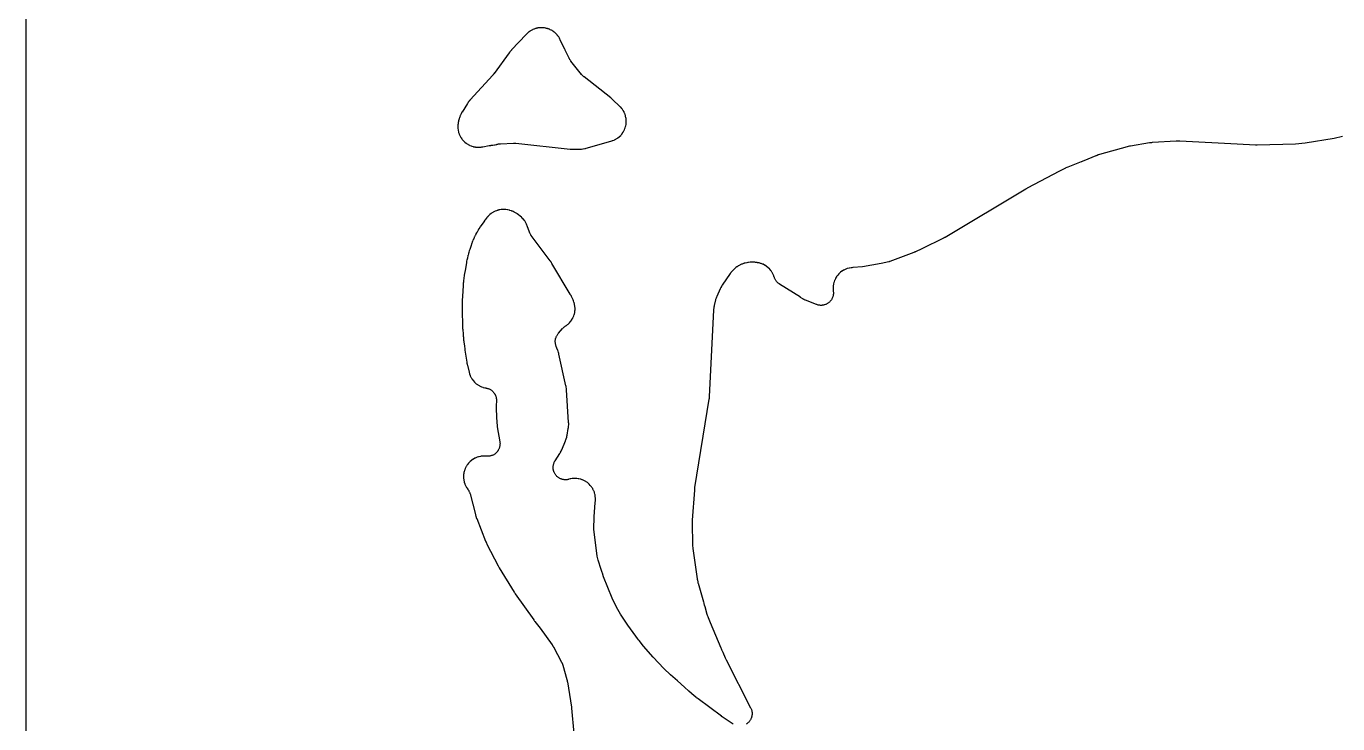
# Model space of a CAD drawing. Header units: millimetres. Extents: x 0 to 300, y 0 to 300.
# Drawn here: x -0.1 to 159.3, y 100.4 to 185.2 of the extents above; entities that cross this region are included whole.
import ezdxf

# ---------------------------------------------------------------- set-up
doc = ezdxf.new("R2010")
doc.units = ezdxf.units.MM
doc.layers.add('CUT', color=7, linetype='CONTINUOUS')

msp = doc.modelspace()

# ---------------------------------------------------------------- linework, layer by layer
at = {"layer": 'CUT'}
for points in [[(298.5625, -0.0625), (1.4375, -0.0625), (0.5522, -0.0625), (0.4788, -0.0589), (0.4206, -0.0503), (0.3635, -0.036), (0.3082, -0.0162), (0.255, 0.009), (0.2046, 0.0392), (0.1573, 0.0743), (0.1137, 0.1137), (0.0743, 0.1573), (0.0392, 0.2046), (0.009, 0.255), (-0.0162, 0.3082), (-0.036, 0.3635), (-0.0503, 0.4206), (-0.0589, 0.4788), (-0.0625, 0.5522), (-0.0625, 1.4375), (-0.0625, 298.5625)], [(159.8644, 171.7829), (158.8181, 171.5349), (155.3256, 170.9497), (154.1334, 170.8225), (149.4737, 170.7249), (149.467, 170.7247), (149.4512, 170.7245), (149.4445, 170.7245), (149.4284, 170.7244), (149.4201, 170.7244), (149.4008, 170.7244), (149.3925, 170.7245), (149.3829, 170.7246), (149.3746, 170.7247), (149.3553, 170.7252), (149.347, 170.7254), (149.3428, 170.7255), (149.3329, 170.7259), (149.31, 170.7268), (149.3002, 170.7273), (147.0394, 170.8466), (140.0998, 171.2134), (140.0824, 171.214), (139.9692, 171.2167), (139.9517, 171.2169), (139.8095, 171.2161), (139.7921, 171.2158), (139.6789, 171.2119), (139.6615, 171.211), (136.7616, 171.0269), (136.7467, 171.0258), (136.6502, 171.0173), (136.6354, 171.0158), (136.5145, 171.002), (136.4997, 171.0002), (136.4038, 170.9869), (136.389, 170.9846), (134.0933, 170.6076), (134.0768, 170.6046), (133.9701, 170.584), (133.9537, 170.5806), (133.8205, 170.551), (133.8042, 170.5472), (133.6987, 170.5207), (133.6826, 170.5164), (130.3272, 169.5721), (130.3095, 169.5668), (130.1947, 169.5306), (130.1771, 169.5248), (130.0345, 169.475), (130.0171, 169.4686), (129.9048, 169.4254), (129.8876, 169.4185), (128.4099, 168.7975), (128.3167, 168.7711), (128.2884, 168.7623), (128.2337, 168.7438), (128.2197, 168.7389), (128.1294, 168.7058), (128.1155, 168.7006), (126.4792, 168.0559), (126.464, 168.0497), (126.3658, 168.0079), (126.3508, 168.0012), (126.229, 167.9454), (126.2142, 167.9383), (126.1184, 167.8912), (126.1037, 167.8837), (125.5421, 167.5879), (125.485, 167.5605), (125.4735, 167.5548), (125.3992, 167.5171), (125.3972, 167.5161), (125.3863, 167.5106), (125.374, 167.5042), (124.7159, 167.1527), (121.546, 165.483), (121.5392, 165.4794), (121.4923, 165.4539), (121.4851, 165.4499), (121.4271, 165.4174), (121.4201, 165.4134), (121.3746, 165.387), (121.3671, 165.3826), (111.563, 159.5173), (111.5546, 159.5123), (111.5347, 159.5007), (111.5262, 159.4958), (111.5158, 159.4899), (111.5072, 159.485), (111.4871, 159.4739), (111.4785, 159.4692), (111.4685, 159.4638), (111.4598, 159.4592), (111.4395, 159.4485), (111.4307, 159.4439), (111.42, 159.4384), (111.4113, 159.434), (111.3907, 159.4238), (111.3819, 159.4194), (108.7475, 158.1414), (107.9667, 157.7626), (107.9575, 157.7583), (107.9361, 157.7481), (107.9269, 157.7439), (107.9156, 157.7387), (107.9063, 157.7345), (107.8847, 157.7249), (107.8754, 157.7209), (107.8646, 157.7162), (107.8553, 157.7123), (107.8334, 157.7031), (107.824, 157.6993), (107.8125, 157.6946), (107.8031, 157.6909), (107.781, 157.6823), (107.7715, 157.6786), (104.8368, 156.5693), (104.8315, 156.5673), (104.7862, 156.5559), (104.7521, 156.5479), (103.7981, 156.3451), (101.5302, 155.9164), (100.357, 155.8418), (100.3425, 155.8407), (100.2485, 155.8324), (100.234, 155.831), (100.1777, 155.8247), (100.1489, 155.8207), (99.9652, 155.791), (99.9084, 155.779), (99.7308, 155.7323), (99.6755, 155.7148), (99.5033, 155.6512), (99.4498, 155.6285), (99.2846, 155.5485), (99.2336, 155.5207), (99.0769, 155.4252), (99.0288, 155.3926), (98.8821, 155.2823), (98.8374, 155.2452), (98.702, 155.1213), (98.6611, 155.0801), (98.5383, 154.9436), (98.5016, 154.8986), (98.3925, 154.7509), (98.3603, 154.7026), (98.2661, 154.5451), (98.2387, 154.4939), (98.1601, 154.328), (98.1378, 154.2744), (98.0756, 154.1017), (98.0586, 154.0461), (98.0134, 153.8682), (98.0019, 153.8113), (97.9741, 153.6299), (97.9681, 153.5721), (97.958, 153.3888), (97.9576, 153.3307), (97.9652, 153.1473), (97.9704, 153.0895), (97.985, 152.9849), (97.9901, 152.9407), (97.9973, 152.8595), (98.0008, 152.7706), (98.0003, 152.7114), (97.995, 152.6226), (97.9886, 152.5638), (97.9745, 152.4759), (97.9623, 152.418), (97.9397, 152.332), (97.9218, 152.2755), (97.8908, 152.1921), (97.8675, 152.1377), (97.8284, 152.0578), (97.7998, 152.006), (97.753, 151.9303), (97.7194, 151.8815), (97.6654, 151.8109), (97.6272, 151.7657), (97.5664, 151.7007), (97.5239, 151.6595), (97.4571, 151.6008), (97.4107, 151.564), (97.3384, 151.5122), (97.2886, 151.4801), (97.2115, 151.4357), (97.1588, 151.4088), (97.0777, 151.3722), (97.0226, 151.3505), (96.9383, 151.3222), (96.8813, 151.306), (96.7946, 151.2861), (96.7363, 151.2757), (96.6481, 151.2645), (96.589, 151.2599), (96.5001, 151.2574), (96.4409, 151.2586), (96.3522, 151.2649), (96.2934, 151.272), (96.2057, 151.287), (96.1479, 151.2999), (96.0622, 151.3235), (95.9848, 151.349), (95.9429, 151.3639), (94.6199, 151.8732), (94.6095, 151.8772), (94.5924, 151.8841), (94.5515, 151.9015), (94.4831, 151.9329), (94.453, 151.9473), (94.4499, 151.9489), (94.4204, 151.9644), (94.3545, 152.0007), (94.3161, 152.0231), (94.3004, 152.0328), (94.2909, 152.0387), (94.2794, 152.046), (93.9984, 152.2241), (93.9839, 152.2333), (91.4707, 153.8265), (91.4329, 153.8518), (91.3647, 153.9), (91.2931, 153.9563), (91.2474, 153.9962), (91.1818, 154.0594), (91.1404, 154.1037), (91.0816, 154.1732), (91.0448, 154.2215), (90.9933, 154.2966), (90.9616, 154.3483), (90.918, 154.4283), (90.8917, 154.4829), (90.8564, 154.5669), (90.8279, 154.6454), (90.8135, 154.6886), (90.7832, 154.7877), (90.7625, 154.8449), (90.6879, 155.0222), (90.6615, 155.077), (90.5693, 155.2458), (90.5375, 155.2976), (90.4287, 155.4563), (90.3918, 155.5046), (90.2675, 155.6514), (90.2259, 155.6958), (90.0874, 155.8292), (90.0415, 155.8691), (89.8901, 155.9879), (89.8404, 156.0229), (89.6779, 156.1257), (89.6249, 156.1556), (89.4527, 156.2414), (89.397, 156.2657), (89.217, 156.3337), (89.1591, 156.3522), (88.9706, 156.4023), (88.941, 156.4093), (88.8829, 156.4216), (88.868, 156.4246), (88.7707, 156.4426), (88.7557, 156.4452), (88.5641, 156.4758), (88.5498, 156.4779), (88.457, 156.4904), (88.4426, 156.4921), (88.3867, 156.4983), (88.358, 156.5008), (88.1735, 156.5122), (88.1159, 156.513), (87.9337, 156.5068), (87.8762, 156.502), (87.693, 156.478), (87.6645, 156.4736), (87.6091, 156.4636), (87.595, 156.4609), (87.5032, 156.442), (87.4891, 156.4389), (87.2925, 156.3937), (87.2781, 156.3902), (87.1847, 156.3662), (87.1704, 156.3623), (87.1147, 156.3465), (87.0864, 156.3378), (86.9062, 156.277), (86.8511, 156.2553), (86.6802, 156.1781), (86.6274, 156.1511), (86.4627, 156.0561), (86.4374, 156.0406), (86.3887, 156.0093), (86.3764, 156.0011), (86.2967, 155.9468), (86.2845, 155.9384), (86.1657, 155.8532), (86.1549, 155.8453), (86.0857, 155.7932), (86.0751, 155.7851), (86.0342, 155.7529), (86.0136, 155.736), (85.8841, 155.6245), (85.8453, 155.588), (85.7279, 155.4672), (85.6925, 155.4273), (85.5848, 155.2947), (85.5684, 155.2737), (85.5374, 155.2319), (85.5296, 155.2211), (85.4796, 155.1504), (85.472, 155.1394), (84.506, 153.7071), (84.4991, 153.6968), (84.4555, 153.6291), (84.4489, 153.6187), (84.4236, 153.5775), (84.411, 153.5561), (84.3324, 153.4158), (84.3207, 153.394), (84.2988, 153.3509), (84.2933, 153.3398), (84.2584, 153.2673), (84.2532, 153.2561), (83.8374, 152.3457), (83.8314, 152.3319), (83.793, 152.2419), (83.7872, 152.2279), (83.7655, 152.1733), (83.7551, 152.145), (83.6921, 151.9598), (83.6831, 151.9311), (83.667, 151.8745), (83.663, 151.86), (83.6386, 151.7652), (83.635, 151.7506), (83.5182, 151.2462), (83.5153, 151.2332), (83.4977, 151.1486), (83.4952, 151.1356), (83.4857, 151.0845), (83.4814, 151.0582), (83.4575, 150.8871), (83.4544, 150.8607), (83.4495, 150.809), (83.4484, 150.7958), (83.4421, 150.7096), (83.4413, 150.6963), (82.9101, 140.1312), (82.9094, 140.1188), (82.9075, 140.0899), (82.9066, 140.0775), (82.9055, 140.0624), (82.9044, 140.0501), (82.9018, 140.0212), (82.9005, 140.0089), (82.899, 139.9946), (82.8976, 139.9823), (82.8942, 139.9535), (82.8926, 139.9412), (82.8906, 139.9262), (82.8889, 139.9139), (82.8847, 139.8852), (82.8828, 139.873), (81.1433, 129.1336), (81.1413, 129.1207), (81.1296, 129.0372), (81.128, 129.0243), (81.1156, 128.9191), (81.1142, 128.9062), (81.1061, 128.8223), (81.105, 128.8093), (80.8362, 125.1855), (80.8353, 125.1713), (80.8307, 125.0785), (80.8301, 125.0642), (80.8271, 124.9476), (80.8268, 124.9333), (80.8266, 124.8405), (80.8267, 124.8262), (80.8834, 122.1577), (80.8841, 122.1396), (80.8901, 122.0223), (80.8913, 122.0042), (80.9033, 121.8572), (80.9051, 121.8392), (80.9182, 121.7225), (80.9205, 121.7045), (81.4445, 118.0333), (81.4478, 118.0127), (81.4716, 117.8795), (81.4756, 117.8591), (81.5112, 117.693), (81.5159, 117.6728), (81.5489, 117.5415), (81.5543, 117.5214), (82.2152, 115.2287), (82.2447, 115.0972), (82.2519, 115.0687), (82.2672, 115.0133), (82.2713, 114.9991), (82.2991, 114.9075), (82.3035, 114.8935), (82.3684, 114.6972), (82.6378, 113.7626), (82.643, 113.7456), (82.6782, 113.6357), (82.6839, 113.6189), (82.7321, 113.4824), (82.7383, 113.4658), (82.78, 113.3582), (82.7866, 113.3417), (83.0356, 112.7512), (84.3114, 109.6514), (84.3156, 109.6415), (84.3453, 109.5727), (84.35, 109.5622), (84.3887, 109.4772), (84.3935, 109.4669), (84.4254, 109.4004), (84.4307, 109.3895), (84.5673, 109.1184), (84.85, 108.4481), (84.8541, 108.4386), (84.8834, 108.3722), (84.8881, 108.362), (84.9262, 108.28), (84.9309, 108.2701), (84.9622, 108.2058), (84.9674, 108.1953), (87.948, 102.3693), (87.967, 102.3299), (87.9999, 102.2569), (88.032, 102.1756), (88.0507, 102.1205), (88.0747, 102.0365), (88.088, 101.9798), (88.1038, 101.8938), (88.1115, 101.8361), (88.1188, 101.749), (88.1209, 101.6909), (88.1198, 101.6035), (88.1162, 101.5454), (88.1066, 101.4585), (88.0974, 101.4011), (88.0794, 101.3155), (88.0647, 101.2592), (88.0385, 101.1758), (88.0183, 101.1212), (87.9842, 101.0408), (87.9588, 100.9884), (87.917, 100.9116), (87.8867, 100.8619), (87.8377, 100.7896), (87.8027, 100.7431), (87.7468, 100.6759), (87.7075, 100.633), (87.6454, 100.5715), (87.6021, 100.5326), (87.5343, 100.4774), (87.4875, 100.4429), (87.4146, 100.3945)], [(85.8111, 100.408), (84.5039, 101.2618), (84.499, 101.2651), (84.4875, 101.2727), (84.4825, 101.276), (84.4708, 101.2839), (84.4647, 101.288), (84.4507, 101.2976), (84.4447, 101.3018), (84.4378, 101.3066), (84.4333, 101.3097), (84.4244, 101.3161), (84.4186, 101.3202), (84.4156, 101.3223), (84.4088, 101.3273), (84.3929, 101.339), (84.3862, 101.344), (81.5586, 103.4639), (81.4731, 103.5281), (81.464, 103.5349), (81.4424, 103.5511), (81.3731, 103.603), (81.3719, 103.604), (81.3601, 103.6129), (81.3551, 103.6167), (81.3433, 103.6259), (81.3372, 103.6306), (81.323, 103.6418), (81.3169, 103.6466), (81.3099, 103.6522), (81.3039, 103.6571), (81.2898, 103.6685), (81.2838, 103.6734), (81.2808, 103.6759), (81.2738, 103.6818), (81.2574, 103.6957), (81.2504, 103.7016), (81.1033, 103.8287), (80.4562, 104.396), (79.8918, 104.8909), (79.0461, 105.6325), (78.2061, 106.369), (77.4099, 107.1587), (76.1009, 108.5248), (74.9321, 109.8763), (74.4065, 110.5331), (74.3184, 110.6433), (74.2104, 110.7783), (73.9866, 111.058), (73.0289, 112.4045), (72.1489, 113.7632), (71.6602, 114.6106), (71.1284, 115.6751), (70.0771, 118.2937), (69.942, 118.7088), (69.915, 118.7917), (69.7897, 119.1765), (69.4225, 120.305), (69.314, 120.7779), (68.9045, 124.06), (68.9518, 125.5623), (69.0629, 127.3122), (69.0711, 127.3793), (69.0726, 127.3938), (69.0818, 127.4887), (69.083, 127.5033), (69.0871, 127.5605), (69.0885, 127.5898), (69.0927, 127.7777), (69.0912, 127.8364), (69.0773, 128.0213), (69.07, 128.0795), (69.0381, 128.2621), (69.0252, 128.3194), (68.9756, 128.498), (68.9572, 128.5537), (68.8904, 128.7267), (68.8666, 128.7803), (68.7833, 128.946), (68.7544, 128.997), (68.6552, 129.1537), (68.6215, 129.2017), (68.5075, 129.3479), (68.4692, 129.3924), (68.3415, 129.5268), (68.2991, 129.5673), (68.1589, 129.6887), (68.1127, 129.7248), (67.9613, 129.8319), (67.9118, 129.8634), (67.7507, 129.9552), (67.6984, 129.9817), (67.529, 130.0573), (67.4744, 130.0785), (67.2985, 130.1372), (67.242, 130.1531), (67.0612, 130.1943), (67.0035, 130.2045), (66.8195, 130.2279), (66.761, 130.2325), (66.5757, 130.2378), (66.517, 130.2366), (66.3321, 130.2239), (66.2738, 130.217), (66.091, 130.1862), (66.0337, 130.1736), (65.8652, 130.128), (65.8215, 130.1173), (65.741, 130.0997), (65.6522, 130.085), (65.5927, 130.0781), (65.5029, 130.0723), (65.443, 130.0714), (65.3531, 130.0746), (65.2934, 130.0798), (65.2043, 130.0919), (65.1454, 130.103), (65.0579, 130.1239), (65.0004, 130.1408), (64.9155, 130.1705), (64.86, 130.193), (64.7784, 130.2309), (64.7254, 130.2589), (64.6481, 130.3048), (64.5981, 130.3379), (64.5257, 130.3913), (64.4794, 130.4293), (64.4127, 130.4897), (64.3703, 130.532), (64.31, 130.5988), (64.2721, 130.6452), (64.2187, 130.7176), (64.1856, 130.7675), (64.1398, 130.8449), (64.1118, 130.8979), (64.0739, 130.9795), (64.0514, 131.035), (64.0219, 131.12), (64.005, 131.1775), (63.9841, 131.265), (63.9731, 131.3239), (63.961, 131.413), (63.9559, 131.4727), (63.9528, 131.5626), (63.9537, 131.6225), (63.9595, 131.7123), (63.9664, 131.7718), (63.9812, 131.8606), (63.994, 131.9191), (64.0176, 132.0059), (64.0362, 132.0629), (64.0683, 132.1469), (64.0925, 132.2017), (64.1328, 132.2821), (64.1735, 132.3538), (64.1966, 132.3924), (64.7509, 133.2661), (64.7574, 133.2766), (64.7575, 133.2767), (64.7993, 133.3457), (64.8056, 133.3563), (64.8298, 133.3983), (64.8418, 133.4201), (64.9167, 133.563), (64.9278, 133.5852), (64.9485, 133.6291), (64.9537, 133.6404), (64.9866, 133.714), (64.9915, 133.7254), (65.4531, 134.8176), (65.4594, 134.8331), (65.4989, 134.9345), (65.5048, 134.9502), (65.5268, 135.0117), (65.5372, 135.0435), (65.599, 135.252), (65.6076, 135.2843), (65.6227, 135.3479), (65.6263, 135.3642), (65.6484, 135.4707), (65.6516, 135.4872), (65.7933, 136.2815), (65.7962, 136.2993), (65.8134, 136.4156), (65.8157, 136.4336), (65.8239, 136.5036), (65.827, 136.5396), (65.8402, 136.7742), (65.8411, 136.8103), (65.8408, 136.8809), (65.8405, 136.8989), (65.8364, 137.0164), (65.8355, 137.0345), (65.5792, 140.9955), (65.5785, 141.0062), (65.5723, 141.0809), (65.5713, 141.092), (65.5663, 141.1409), (65.5635, 141.1644), (65.5428, 141.3105), (65.5392, 141.333), (65.5322, 141.3718), (65.5302, 141.3824), (65.5157, 141.455), (65.5132, 141.4668), (64.6603, 145.3455), (64.6574, 145.3581), (64.6376, 145.4396), (64.6344, 145.4522), (64.6215, 145.5009), (64.6143, 145.5258), (64.5643, 145.686), (64.5561, 145.7105), (64.539, 145.7579), (64.5345, 145.77), (64.5043, 145.8484), (64.4996, 145.8604), (64.3306, 146.273), (64.3144, 146.3154), (64.2869, 146.3939), (64.2611, 146.4808), (64.2469, 146.5396), (64.23, 146.6287), (64.2218, 146.6885), (64.214, 146.7789), (64.2119, 146.8393), (64.2132, 146.93), (64.2171, 146.9903), (64.2276, 147.0804), (64.2376, 147.1399), (64.2571, 147.2285), (64.273, 147.2868), (64.3013, 147.373), (64.323, 147.4294), (64.3599, 147.5123), (64.3872, 147.5661), (64.4322, 147.6449), (64.4647, 147.6958), (64.5174, 147.7696), (64.5691, 147.8347), (64.5982, 147.8696), (65.0929, 148.4327), (65.12, 148.4623), (65.1709, 148.5152), (65.229, 148.5705), (65.2692, 148.6055), (65.3319, 148.6554), (65.3914, 148.6985), (65.4244, 148.7213), (65.483, 148.76), (65.4952, 148.7682), (65.5425, 148.801), (65.5662, 148.8184), (65.7158, 148.9337), (65.7607, 148.9718), (65.8963, 149.0994), (65.9372, 149.1418), (66.0597, 149.282), (66.0963, 149.3282), (66.2044, 149.4798), (66.2362, 149.5294), (66.329, 149.6908), (66.3558, 149.7433), (66.4324, 149.9131), (66.4539, 149.9679), (66.5134, 150.1443), (66.5294, 150.201), (66.5714, 150.3825), (66.5818, 150.4404), (66.6057, 150.6251), (66.6104, 150.6838), (66.6161, 150.8699), (66.615, 150.9288), (66.6024, 151.1146), (66.5955, 151.1731), (66.5648, 151.3568), (66.5522, 151.4143), (66.5036, 151.5941), (66.4855, 151.6501), (66.4186, 151.8267), (66.4074, 151.854), (66.3844, 151.9067), (66.3784, 151.9201), (66.338, 152.0069), (66.3316, 152.0202), (66.1682, 152.3495), (66.1633, 152.3592), (66.1283, 152.4267), (66.1228, 152.437), (66.0775, 152.5202), (66.0719, 152.5303), (66.0349, 152.5954), (66.0287, 152.606), (63.8032, 156.337), (63.7951, 156.3502), (63.7413, 156.4353), (63.7329, 156.4483), (63.6626, 156.5533), (63.6539, 156.566), (63.5958, 156.6482), (63.5867, 156.6607), (61.2882, 159.7408), (61.2823, 159.7489), (61.2731, 159.7615), (61.2582, 159.7825), (61.2555, 159.7864), (61.2423, 159.8057), (61.2241, 159.8336), (61.2217, 159.8375), (61.1922, 159.888), (61.1543, 159.9581), (61.1211, 160.0261), (61.0998, 160.0749), (61.083, 160.116), (61.0779, 160.1294), (61.0741, 160.1396), (60.7921, 160.9111), (60.7867, 160.9253), (60.7504, 161.0172), (60.7447, 161.0313), (60.7215, 161.086), (60.7089, 161.1137), (60.6238, 161.289), (60.5945, 161.3423), (60.4935, 161.5058), (60.459, 161.5559), (60.3403, 161.7105), (60.3212, 161.7341), (60.3057, 161.7523), (60.2853, 161.7751), (60.1493, 161.9193), (60.1278, 161.9409), (60.1101, 161.9579), (60.0874, 161.9786), (59.9389, 162.1069), (59.8906, 162.1445), (59.7755, 162.2251), (59.7561, 162.2407), (59.7338, 162.258), (59.588, 162.3651), (59.541, 162.3963), (59.3858, 162.4892), (59.3612, 162.5032), (59.3126, 162.5292), (59.3001, 162.5358), (59.2183, 162.5772), (59.2056, 162.5834), (59.0918, 162.6378), (59.0786, 162.6439), (58.9976, 162.6802), (58.9395, 162.708), (58.8841, 162.7312), (58.7053, 162.7957), (58.6478, 162.8132), (58.4635, 162.8595), (58.4046, 162.8712), (58.2166, 162.8989), (58.1567, 162.9046), (57.9669, 162.9133), (57.9068, 162.913), (57.7171, 162.9026), (57.6573, 162.8963), (57.4695, 162.867), (57.4107, 162.8548), (57.3768, 162.846), (57.3697, 162.8446), (57.3118, 162.8307), (57.2613, 162.8159), (57.2268, 162.8069), (57.1725, 162.7898), (57.1311, 162.7776), (57.0749, 162.758), (56.9004, 162.6873), (56.8464, 162.6622), (56.6798, 162.5745), (56.6285, 162.5442), (56.4715, 162.4404), (56.4235, 162.4052), (56.2774, 162.2863), (56.2332, 162.2465), (56.0978, 162.1119), (56.0772, 162.0904), (56.038, 162.0474), (56.0281, 162.0363), (55.9647, 161.9631), (55.9551, 161.9518), (55.7097, 161.6539), (55.6982, 161.6395), (55.625, 161.5449), (55.614, 161.5302), (55.5258, 161.4087), (55.5153, 161.3936), (55.448, 161.2947), (55.4379, 161.2794), (55.3022, 161.0659), (55.1508, 160.8717), (55.1427, 160.8611), (55.0907, 160.7912), (55.0828, 160.7803), (55.0525, 160.7376), (55.0375, 160.7154), (54.9431, 160.569), (54.9291, 160.5461), (54.9027, 160.5009), (54.8961, 160.4892), (54.8539, 160.413), (54.8475, 160.4012), (54.7598, 160.234), (54.7538, 160.2255), (54.7468, 160.2153), (54.702, 160.149), (54.6952, 160.1387), (54.6691, 160.0983), (54.6562, 160.0773), (54.5761, 159.9413), (54.5529, 159.8978), (54.5052, 159.7991), (54.501, 159.7917), (54.4854, 159.7617), (54.389, 159.564), (54.375, 159.5332), (54.3495, 159.4723), (54.3432, 159.4566), (54.3188, 159.3935), (54.305, 159.3672), (54.2984, 159.3543), (54.2566, 159.2698), (54.2504, 159.2567), (54.2265, 159.2054), (54.2149, 159.1788), (54.1439, 159.0043), (54.1337, 158.9772), (54.1149, 158.9238), (54.1102, 158.9101), (54.0811, 158.8205), (54.0768, 158.8066), (53.9551, 158.3986), (53.8199, 158.0479), (53.8154, 158.0357), (53.7868, 157.9565), (53.7825, 157.9443), (53.7664, 157.8963), (53.7586, 157.8716), (53.7119, 157.7099), (53.7052, 157.6848), (53.6933, 157.6356), (53.6903, 157.623), (53.6896, 157.6195), (53.6832, 157.6006), (53.6797, 157.5897), (53.6648, 157.542), (53.658, 157.5188), (53.6189, 157.3737), (53.6133, 157.3512), (53.6044, 157.312), (53.602, 157.3013), (53.5866, 157.2275), (53.5842, 157.2155), (53.5534, 157.0519), (53.5269, 156.9632), (53.5213, 156.9431), (53.4871, 156.8118), (53.4822, 156.7915), (53.445, 156.6255), (53.4408, 156.6051), (53.4158, 156.4718), (53.4123, 156.4512), (53.2948, 155.6783), (53.1533, 154.9264), (53.1504, 154.9097), (53.1332, 154.8013), (53.1308, 154.7846), (53.113, 154.648), (53.111, 154.6312), (53.0999, 154.522), (53.0984, 154.5052), (53.0813, 154.2723), (53.0517, 154.0773), (53.0494, 154.0606), (53.036, 153.952), (53.0341, 153.9352), (53.0212, 153.7984), (53.0198, 153.7816), (53.0125, 153.6724), (53.0116, 153.6556), (52.985, 152.9626), (52.9012, 151.8221), (52.9003, 151.8079), (52.8957, 151.716), (52.8952, 151.7018), (52.8921, 151.5862), (52.8919, 151.5721), (52.8917, 151.48), (52.8918, 151.4658), (52.8935, 151.3893), (52.893, 151.3827), (52.8922, 151.3667), (52.8881, 151.2627), (52.8876, 151.2467), (52.886, 151.116), (52.886, 151.1), (52.8874, 150.9959), (52.8879, 150.9799), (52.8986, 150.7158), (52.8882, 150.4462), (52.8878, 150.4315), (52.8865, 150.3357), (52.8865, 150.321), (52.8878, 150.2008), (52.8881, 150.186), (52.8915, 150.0903), (52.8922, 150.0756), (52.9369, 149.329), (52.9534, 148.549), (52.9538, 148.5364), (52.9572, 148.4547), (52.9579, 148.4422), (52.9643, 148.3397), (52.9652, 148.3272), (52.9721, 148.2457), (52.9733, 148.2332), (53.016, 147.8278), (53.0244, 147.6214), (53.0251, 147.6067), (53.0314, 147.5113), (53.0325, 147.4967), (53.0433, 147.3771), (53.0447, 147.3625), (53.0556, 147.2675), (53.0575, 147.253), (53.064, 147.206), (53.0685, 147.132), (53.0694, 147.1192), (53.0761, 147.0361), (53.0773, 147.0234), (53.088, 146.9193), (53.0895, 146.9065), (53.0998, 146.8238), (53.1015, 146.8111), (53.1785, 146.285), (53.2089, 145.9967), (53.2106, 145.9819), (53.2231, 145.8864), (53.2252, 145.8717), (53.2341, 145.8145), (53.2393, 145.7853), (53.2778, 145.5992), (53.2802, 145.5899), (53.4609, 144.355), (53.4633, 144.3402), (53.4799, 144.2437), (53.4826, 144.2288), (53.5065, 144.1082), (53.5096, 144.0935), (53.5311, 143.9979), (53.5346, 143.9833), (53.7476, 143.1339), (53.7513, 143.1198), (53.7766, 143.0286), (53.7806, 143.0147), (53.7971, 142.9602), (53.8062, 142.9326), (53.869, 142.7569), (53.8912, 142.703), (53.9695, 142.5365), (53.9969, 142.4851), (54.091, 142.327), (54.1232, 142.2784), (54.2322, 142.1302), (54.2689, 142.085), (54.3918, 141.948), (54.4327, 141.9066), (54.5683, 141.7821), (54.6131, 141.7449), (54.7601, 141.6341), (54.8082, 141.6014), (54.9653, 141.5054), (55.0164, 141.4775), (55.182, 141.3972), (55.2355, 141.3744), (55.4081, 141.3105), (55.4636, 141.293), (55.6416, 141.2462), (55.6986, 141.2341), (55.7871, 141.2198), (55.8307, 141.2116), (55.9103, 141.1947), (55.9961, 141.172), (56.0525, 141.154), (56.1356, 141.1229), (56.1899, 141.0995), (56.2696, 141.0604), (56.3213, 141.0317), (56.3968, 140.9849), (56.4454, 140.9513), (56.5159, 140.8973), (56.561, 140.8591), (56.6258, 140.7984), (56.6669, 140.7559), (56.7254, 140.6891), (56.7622, 140.6428), (56.8138, 140.5706), (56.8458, 140.5209), (56.8901, 140.4439), (56.917, 140.3913), (56.9534, 140.3103), (56.975, 140.2553), (57.0034, 140.1711), (57.0194, 140.1142), (57.0393, 140.0277), (57.0497, 139.9695), (57.061, 139.8814), (57.0656, 139.8225), (57.0681, 139.7337), (57.0664, 139.6524), (57.0644, 139.608), (57.0316, 139.1427), (57.0306, 139.1239), (57.0258, 139.0013), (57.0254, 138.9824), (57.0254, 138.9816), (57.0243, 138.8285), (57.0244, 138.8096), (57.0274, 138.687), (57.0281, 138.6681), (57.1248, 136.9312), (57.1259, 136.9149), (57.1347, 136.8088), (57.1363, 136.7925), (57.151, 136.6597), (57.153, 136.6435), (57.1676, 136.538), (57.17, 136.5218), (57.4747, 134.6899), (57.4807, 134.6471), (57.4899, 134.5686), (57.4959, 134.4825), (57.4971, 134.4251), (57.4947, 134.3388), (57.4904, 134.2816), (57.4798, 134.1959), (57.47, 134.1393), (57.4513, 134.0551), (57.4362, 133.9997), (57.4094, 133.9176), (57.389, 133.8639), (57.3546, 133.7848), (57.3291, 133.7333), (57.2873, 133.6578), (57.257, 133.609), (57.2081, 133.5379), (57.1733, 133.4922), (57.1178, 133.4261), (57.0788, 133.384), (57.0172, 133.3235), (56.9743, 133.2853), (56.9073, 133.231), (56.8609, 133.197), (56.789, 133.1494), (56.7396, 133.1201), (56.6634, 133.0796), (56.6114, 133.0551), (56.5317, 133.0221), (56.4776, 133.0026), (56.3951, 132.9774), (56.3394, 132.9633), (56.2549, 132.9461), (56.1981, 132.9373), (56.1123, 132.9283), (56.0549, 132.9251), (55.9686, 132.9243), (55.8896, 132.9274), (55.8465, 132.9301), (55.6833, 132.9444), (55.6242, 132.9466), (55.4372, 132.9444), (55.3782, 132.9408), (55.1924, 132.9203), (55.134, 132.9109), (54.9511, 132.8722), (54.8939, 132.8571), (54.7157, 132.8005), (54.6603, 132.7799), (54.4885, 132.706), (54.4354, 132.68), (54.2717, 132.5897), (54.2214, 132.5585), (54.0675, 132.4525), (54.0205, 132.4166), (53.8777, 132.2959), (53.8345, 132.2555), (53.7043, 132.1214), (53.6652, 132.077), (53.5488, 131.9306), (53.5144, 131.8826), (53.413, 131.7255), (53.3834, 131.6743), (53.2979, 131.508), (53.2735, 131.4541), (53.2049, 131.2802), (53.1859, 131.2242), (53.1347, 131.0444), (53.1213, 130.9868), (53.0881, 130.8028), (53.0804, 130.7442), (53.0655, 130.5578), (53.0636, 130.4987), (53.0671, 130.3118), (53.0711, 130.2528), (53.0929, 130.0671), (53.1027, 130.0088), (53.1427, 129.8261), (53.1582, 129.7691), (53.216, 129.5912), (53.237, 129.536), (53.312, 129.3647), (53.3384, 129.3118), (53.4299, 129.1487), (53.4613, 129.0987), (53.5699, 128.9433), (53.5785, 128.9313), (53.582, 128.9265), (53.5957, 128.9074), (53.6471, 128.8337), (53.6955, 128.7562), (53.725, 128.703), (53.7652, 128.621), (53.7892, 128.5651), (53.821, 128.4794), (53.846, 128.3995), (53.8586, 128.3555), (54.5045, 125.8569), (54.5077, 125.845), (54.5293, 125.7678), (54.5328, 125.7559), (54.5468, 125.7098), (54.5481, 125.7056), (54.5551, 125.6817), (54.5606, 125.6638), (54.6077, 125.5183), (54.6138, 125.5006), (54.655, 125.3859), (54.6616, 125.3684), (55.7486, 122.6154), (55.7544, 122.6013), (55.793, 122.5102), (55.7992, 122.4963), (55.8506, 122.3832), (55.8571, 122.3695), (55.9003, 122.2805), (55.9071, 122.2669), (57.2742, 119.6252), (57.2791, 119.616), (57.3135, 119.5523), (57.3188, 119.5425), (57.3632, 119.4639), (57.3686, 119.4545), (57.4048, 119.393), (57.4108, 119.383), (59.2294, 116.4248), (59.2338, 116.4177), (59.265, 116.3685), (59.2699, 116.3609), (59.3097, 116.3002), (59.3146, 116.2928), (59.3468, 116.2453), (59.3521, 116.2375), (61.5885, 113.0415), (61.5938, 113.034), (61.6317, 112.9816), (61.6376, 112.9736), (61.6859, 112.9091), (61.6918, 112.9014), (61.7307, 112.851), (61.7372, 112.8429), (62.3695, 112.0551), (63.8227, 110.0165), (63.8307, 110.0052), (63.8491, 109.9785), (63.8569, 109.9671), (63.8663, 109.953), (63.8739, 109.9414), (63.8914, 109.9142), (63.8989, 109.9025), (63.9073, 109.889), (63.9146, 109.8771), (63.9313, 109.8494), (63.9383, 109.8375), (63.9468, 109.8228), (63.9537, 109.8108), (63.9696, 109.7826), (63.9763, 109.7704), (64.9761, 107.9227), (64.9819, 107.9118), (64.9897, 107.897), (65.0115, 107.8524), (65.0457, 107.7772), (65.0602, 107.7436), (65.0732, 107.7095), (65.1011, 107.6317), (65.1166, 107.5845), (65.1213, 107.5685), (65.1248, 107.5566), (65.6207, 105.8033), (65.6242, 105.7904), (65.6322, 105.7604), (65.6355, 105.7476), (65.6395, 105.7318), (65.6426, 105.7189), (65.6498, 105.6887), (65.6527, 105.6757), (65.656, 105.6608), (65.6588, 105.6477), (65.665, 105.6173), (65.6675, 105.6043), (65.6706, 105.5883), (65.6729, 105.5752), (65.6783, 105.5446), (65.6804, 105.5315), (66.1667, 102.4663), (66.1676, 102.4606), (66.1696, 102.4472), (66.1705, 102.4414), (66.1725, 102.4277), (66.1735, 102.4207), (66.1757, 102.4042), (66.1767, 102.3971), (66.1777, 102.389), (66.1786, 102.3819), (66.1806, 102.3653), (66.1815, 102.3582), (66.1819, 102.3546), (66.1828, 102.3462), (66.1848, 102.3266), (66.1856, 102.3182), (66.4744, 99.2543)]]:
    msp.add_lwpolyline(points, dxfattribs=at)
msp.add_lwpolyline([(52.4153, 172.5045), (52.4551, 172.3264), (52.4704, 172.2708), (52.5272, 172.0974), (52.5477, 172.0435), (52.6209, 171.8764), (52.6465, 171.8247), (52.7354, 171.6653), (52.7659, 171.6163), (52.8696, 171.4663), (52.9047, 171.4205), (53.0224, 171.2811), (53.0617, 171.2388), (53.1922, 171.1114), (53.2354, 171.0731), (53.3776, 170.9588), (53.4243, 170.9248), (53.5768, 170.8247), (53.6265, 170.7954), (53.7879, 170.7103), (53.8402, 170.6859), (54.009, 170.6168), (54.0634, 170.5976), (54.2381, 170.545), (54.2941, 170.531), (54.473, 170.4955), (54.5301, 170.4869), (54.7116, 170.4687), (54.7693, 170.4658), (54.9517, 170.4651), (55.0094, 170.4676), (55.1935, 170.4847), (55.2222, 170.4881), (55.278, 170.496), (55.2923, 170.4982), (55.3848, 170.5135), (55.399, 170.5161), (56.1692, 170.6632), (56.1744, 170.6642), (56.1747, 170.6642), (56.1908, 170.6673), (56.2448, 170.6759), (56.3712, 170.6922), (56.4256, 170.6975), (56.5057, 170.7029), (56.521, 170.7041), (56.596, 170.7111), (56.6278, 170.7149), (56.8281, 170.7443), (56.8896, 170.7567), (57.0772, 170.8047), (57.1068, 170.8131), (57.126, 170.8191), (57.1635, 170.8299), (57.2326, 170.8481), (57.3087, 170.8647), (57.3599, 170.8736), (57.4372, 170.8836), (57.5084, 170.8897), (57.5473, 170.8921), (59.1248, 170.9579), (59.1316, 170.9582), (59.1473, 170.9587), (59.1541, 170.9589), (59.157, 170.959), (59.1836, 170.9593), (59.2455, 170.9591), (59.267, 170.9587), (59.3008, 170.9571), (59.3777, 170.9517), (59.4108, 170.9488), (66.0205, 170.2433), (66.0374, 170.2418), (66.1469, 170.2332), (66.1638, 170.2321), (66.3016, 170.2252), (66.3185, 170.2246), (66.4284, 170.2222), (66.4453, 170.2221), (67.1936, 170.2269), (67.2072, 170.2271), (67.2957, 170.2297), (67.3094, 170.2303), (67.3625, 170.233), (67.3897, 170.2351), (67.5636, 170.252), (67.6176, 170.2598), (67.7892, 170.2925), (67.8158, 170.2982), (67.8676, 170.3105), (67.8809, 170.3138), (67.9666, 170.3363), (67.9797, 170.3399), (70.964, 171.1948), (70.9784, 171.1991), (71.0714, 171.2283), (71.0857, 171.233), (71.1411, 171.2519), (71.1693, 171.2624), (71.348, 171.3335), (71.4025, 171.3585), (71.5708, 171.4459), (71.6226, 171.4762), (71.7814, 171.58), (71.8299, 171.6153), (71.9775, 171.7345), (72.0222, 171.7745), (72.1572, 171.9078), (72.1977, 171.952), (72.3187, 172.0981), (72.3546, 172.1462), (72.4603, 172.3037), (72.4913, 172.3551), (72.5808, 172.5223), (72.6064, 172.5766), (72.6787, 172.7519), (72.6988, 172.8085), (72.7533, 172.9902), (72.7677, 173.0484), (72.8037, 173.2347), (72.8122, 173.2941), (72.8294, 173.483), (72.8319, 173.5429), (72.8302, 173.7326), (72.8267, 173.7925), (72.8061, 173.981), (72.7966, 174.0403), (72.7572, 174.2259), (72.7419, 174.2839), (72.6842, 174.4646), (72.6631, 174.5207), (72.5877, 174.6948), (72.5611, 174.7486), (72.4687, 174.9142), (72.4368, 174.9651), (72.3283, 175.1206), (72.2916, 175.1681), (72.1663, 175.314), (72.1462, 175.3363), (72.1059, 175.3788), (72.0954, 175.3896), (72.0265, 175.4586), (72.0158, 175.4691), (71.217, 176.2307), (71.2064, 176.2406), (71.1366, 176.304), (71.1258, 176.3136), (71.0362, 176.3911), (71.0251, 176.4004), (70.9524, 176.4604), (70.9411, 176.4695), (67.7182, 178.9959), (67.708, 179.004), (67.6912, 179.0176), (67.6518, 179.0514), (67.5866, 179.1105), (67.5583, 179.1374), (67.5555, 179.1402), (67.5284, 179.1682), (67.4686, 179.2327), (67.4344, 179.2719), (67.4207, 179.2885), (67.4125, 179.2986), (66.1116, 180.9241), (66.1036, 180.9342), (66.0905, 180.9511), (66.0601, 180.9926), (66.0106, 181.0644), (65.9894, 181.0966), (65.9873, 181.1), (65.9675, 181.1331), (65.9244, 181.2089), (65.9002, 181.2543), (65.8907, 181.2735), (65.8851, 181.285), (65.4182, 182.2612), (65.4158, 182.2663), (65.4103, 182.278), (65.4079, 182.2831), (65.4018, 182.2962), (65.3848, 182.3329), (65.3817, 182.3396), (64.8205, 183.511), (64.814, 183.5241), (64.7712, 183.6082), (64.7645, 183.6211), (64.7375, 183.671), (64.7231, 183.6963), (64.6717, 183.7813), (64.6276, 183.8544), (64.6272, 183.8549), (64.6271, 183.8551), (64.6268, 183.8555), (64.6267, 183.8556), (64.6086, 183.8826), (64.5951, 183.9026), (64.595, 183.9028), (64.5947, 183.9033), (64.5946, 183.9034), (64.5943, 183.9039), (64.5362, 183.9818), (64.4854, 184.05), (64.485, 184.0505), (64.4849, 184.0507), (64.4846, 184.051), (64.4845, 184.0512), (64.4637, 184.0765), (64.4485, 184.0949), (64.4484, 184.0951), (64.448, 184.0955), (64.4479, 184.0956), (64.4476, 184.096), (64.382, 184.1682), (64.325, 184.231), (64.3246, 184.2314), (64.3245, 184.2316), (64.3242, 184.2319), (64.3241, 184.232), (64.3006, 184.2554), (64.2839, 184.2721), (64.2838, 184.2722), (64.2834, 184.2727), (64.2833, 184.2727), (64.2829, 184.2731), (64.2103, 184.3389), (64.1478, 184.3956), (64.1474, 184.396), (64.1473, 184.3961), (64.147, 184.3964), (64.1469, 184.3965), (64.121, 184.4177), (64.1029, 184.4326), (64.1028, 184.4327), (64.1024, 184.433), (64.1023, 184.4331), (64.102, 184.4334), (64.0229, 184.4922), (63.9556, 184.5423), (63.9552, 184.5426), (63.955, 184.5427), (63.9547, 184.5429), (63.9546, 184.543), (63.9265, 184.5619), (63.9073, 184.5748), (63.9072, 184.5748), (63.9068, 184.5751), (63.9067, 184.5752), (63.9063, 184.5754), (63.8215, 184.6266), (63.75, 184.6697), (63.7496, 184.67), (63.7494, 184.6701), (63.7491, 184.6702), (63.749, 184.6703), (63.7189, 184.6865), (63.6988, 184.6973), (63.6987, 184.6974), (63.6983, 184.6976), (63.6982, 184.6977), (63.6979, 184.6979), (63.6079, 184.7409), (63.5331, 184.7767), (63.5327, 184.7768), (63.5325, 184.7769), (63.5322, 184.777), (63.5321, 184.7771), (63.5001, 184.7905), (63.4795, 184.7992), (63.4794, 184.7992), (63.479, 184.7994), (63.4789, 184.7994), (63.4785, 184.7996), (63.3841, 184.8339), (63.3068, 184.8621), (63.3065, 184.8622), (63.3063, 184.8623), (63.306, 184.8623), (63.3059, 184.8624), (63.2722, 184.8728), (63.2513, 184.8793), (63.2512, 184.8793), (63.2508, 184.8795), (63.2507, 184.8795), (63.2504, 184.8796), (63.1523, 184.9049), (63.0734, 184.9252), (63.073, 184.9253), (63.0729, 184.9253), (63.0726, 184.9254), (63.0725, 184.9254), (63.0372, 184.9327), (63.0164, 184.937), (63.0163, 184.937), (63.016, 184.9371), (63.0159, 184.9371), (63.0156, 184.9372), (62.9145, 184.953), (62.8349, 184.9655), (62.8346, 184.9655), (62.8344, 184.9655), (62.8342, 184.9655), (62.8341, 184.9656), (62.7975, 184.9695), (62.7771, 184.9717), (62.777, 184.9717), (62.7767, 184.9717), (62.7766, 184.9717), (62.7763, 184.9718), (62.6729, 184.9778), (62.5936, 184.9825), (62.5934, 184.9825), (62.5932, 184.9825), (62.593, 184.9825), (62.5929, 184.9825), (62.5551, 184.9828), (62.5355, 184.983), (62.5354, 184.983), (62.5351, 184.983), (62.5348, 184.983), (62.4298, 184.979), (62.3519, 184.976), (62.3516, 184.976), (62.3515, 184.976), (62.3513, 184.976), (62.3123, 184.9726), (62.294, 184.971), (62.2939, 184.971), (62.2936, 184.9709), (62.2934, 184.9709), (62.1872, 184.9564), (62.1119, 184.9462), (62.1117, 184.9462), (62.1116, 184.9462), (62.1114, 184.9461), (62.1113, 184.9461), (62.0713, 184.9387), (62.0547, 184.9356), (62.0544, 184.9355), (62.0542, 184.9355), (61.9474, 184.9102), (61.8759, 184.8933), (61.8757, 184.8933), (61.8756, 184.8932), (61.8755, 184.8932), (61.8754, 184.8932), (61.8342, 184.8813), (61.82, 184.8772), (61.8198, 184.8772), (61.8198, 184.8771), (61.8196, 184.8771), (61.7122, 184.8404), (61.6461, 184.8178), (61.646, 184.8178), (61.6459, 184.8178), (61.6458, 184.8177), (61.6029, 184.8007), (61.5921, 184.7964), (61.5919, 184.7963), (61.5918, 184.7963), (61.4834, 184.7471), (61.4247, 184.7205), (61.4247, 184.7204), (61.4246, 184.7204), (61.4245, 184.7204), (61.379, 184.697), (61.373, 184.6939), (61.3729, 184.6939), (61.3728, 184.6938), (61.2618, 184.6298), (61.2138, 184.6022), (61.2138, 184.6021), (61.2137, 184.6021), (61.2136, 184.6021), (61.1648, 184.5706), (61.0457, 184.4856), (61.0153, 184.464), (61.0153, 184.4639), (61.0152, 184.4639), (60.9696, 184.4279), (60.8292, 184.3056), (60.8078, 184.2859), (60.7668, 184.2466), (60.7565, 184.2365), (60.6899, 184.1694), (60.6798, 184.159), (58.9009, 182.2768), (58.8882, 182.2629), (58.8069, 182.1713), (58.7946, 182.157), (58.6963, 182.0389), (58.6845, 182.0242), (58.6091, 181.9277), (58.5977, 181.9127), (56.7721, 179.4169), (56.765, 179.4073), (56.7482, 179.3851), (56.741, 179.3756), (56.7321, 179.364), (56.7247, 179.3546), (56.7074, 179.3328), (56.6999, 179.3235), (56.6865, 179.3071), (56.6789, 179.2979), (56.661, 179.2766), (56.6533, 179.2675), (56.6438, 179.2565), (56.6359, 179.2475), (56.6175, 179.2266), (56.6095, 179.2177), (53.8722, 176.2058), (53.8633, 176.1958), (53.8061, 176.13), (53.7974, 176.1198), (53.764, 176.0795), (53.7473, 176.0585), (53.6421, 175.9195), (53.6263, 175.8978), (53.5966, 175.8546), (53.5891, 175.8435), (53.5413, 175.7707), (53.534, 175.7594), (52.8862, 174.7234), (52.8785, 174.7107), (52.8292, 174.6273), (52.8218, 174.6144), (52.7934, 174.5636), (52.7796, 174.5373), (52.6949, 174.3662), (52.6712, 174.3116), (52.6039, 174.133), (52.5941, 174.1048), (52.5763, 174.0495), (52.5719, 174.0352), (52.5446, 173.9423), (52.5406, 173.928), (52.4702, 173.6644), (52.4667, 173.6504), (52.4447, 173.5592), (52.4415, 173.5452), (52.4295, 173.4901), (52.4241, 173.4617), (52.3938, 173.2793), (52.3871, 173.222), (52.3746, 173.04), (52.3734, 172.9823), (52.3785, 172.7999), (52.3828, 172.7424), (52.4054, 172.5613)], close=True, dxfattribs=at)

doc.saveas('drawing.dxf')
